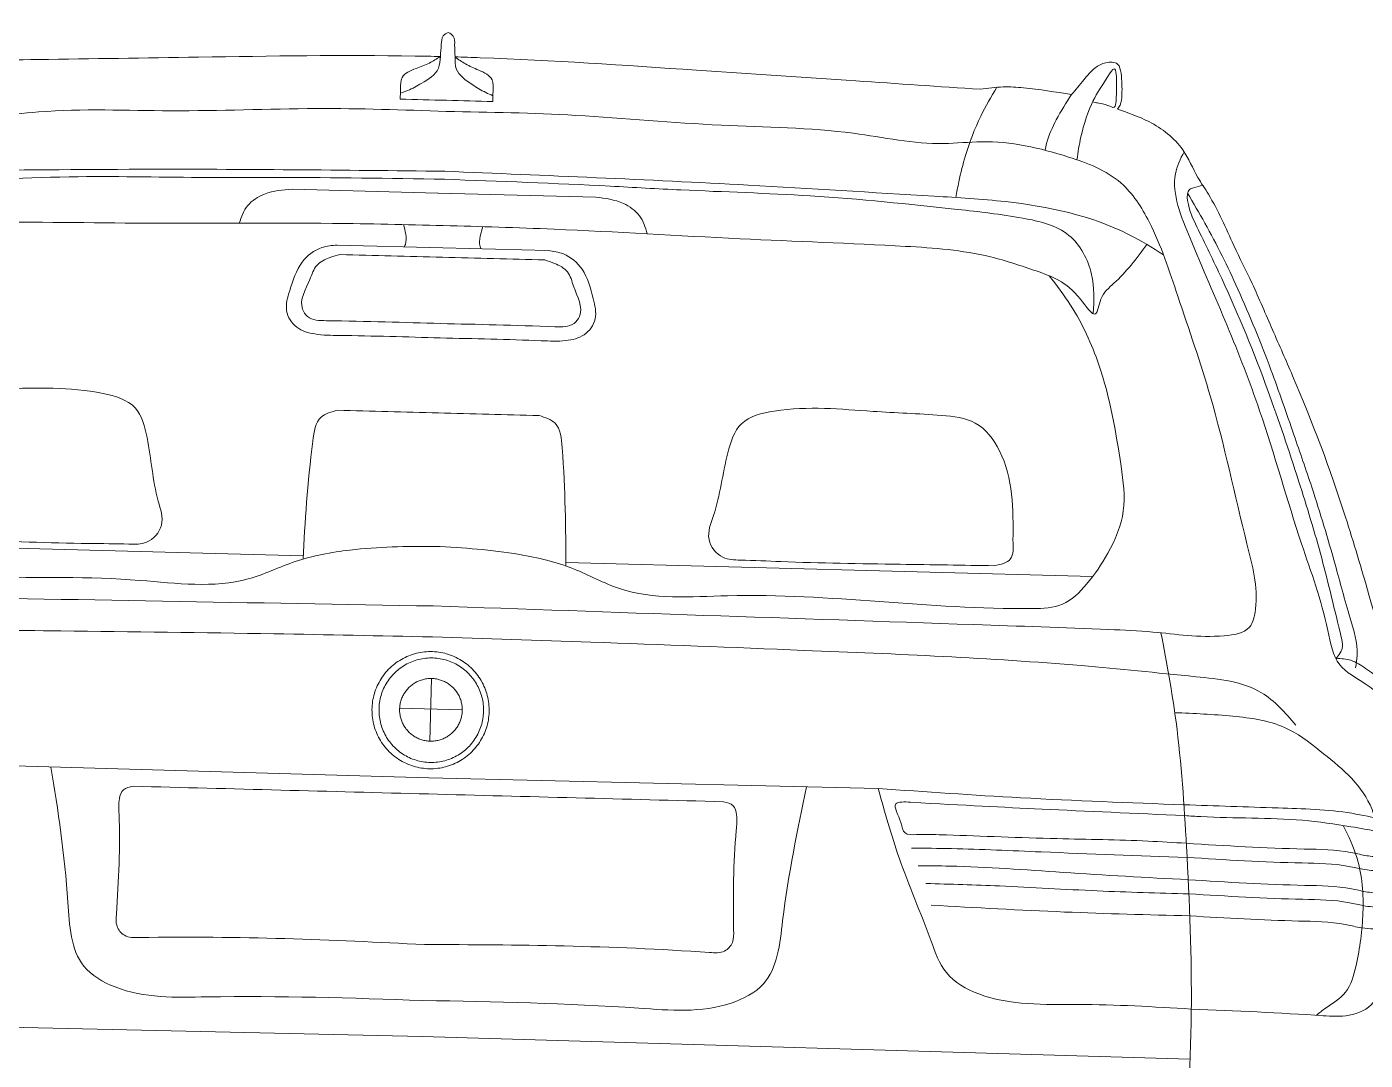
# Model space of a CAD drawing. Header units: millimetres. Extents: x 1205.7 to 1284.3, y 625.1 to 651.5.
# Drawn here: x 1260.537 to 1261.488, y 648.37 to 649.104 of the extents above; entities that cross this region are included whole.
import ezdxf

# ---------------------------------------------------------------- set-up
doc = ezdxf.new("R2010")
doc.units = ezdxf.units.MM

msp = doc.modelspace()

# ---------------------------------------------------------------- linework, layer by layer
at = {"lineweight": 5}
for points in [[(1260.83779, 648.98572), (1260.72603, 648.98865)], [(1260.82983, 648.98593), (1260.9416, 648.98301)], [(1260.8328, 648.94705), (1260.75792, 648.94901)], [(1260.8328, 648.94705), (1260.90767, 648.94509)], [(1260.73375, 648.72821), (1260.35934, 648.73801)], [(1260.92025, 648.72332), (1261.29466, 648.71352)], [(1260.82362, 648.59647), (1260.82478, 648.64099)], [(1260.80222, 648.61981), (1260.84672, 648.61864)], [(1260.50371, 648.57955), (1260.82293, 648.5703)], [(1261.1422, 648.56283), (1260.82293, 648.5703)], [(1260.27242, 648.39899), (1260.81812, 648.3867)], [(1261.36372, 648.37042), (1260.81812, 648.3867)]]:
    msp.add_lwpolyline(points, dxfattribs=at)
for points in [[(1260.86581, 648.61739), (1260.86582, 648.61883), (1260.86578, 648.62028), (1260.8657, 648.62172), (1260.86556, 648.62316), (1260.86537, 648.62459), (1260.86513, 648.62602), (1260.86485, 648.62743), (1260.86451, 648.62884), (1260.86413, 648.63023), (1260.8637, 648.63161), (1260.86322, 648.63297), (1260.86269, 648.63432), (1260.86212, 648.63564), (1260.8615, 648.63695), (1260.86084, 648.63823), (1260.86013, 648.63949), (1260.85938, 648.64073), (1260.85858, 648.64194), (1260.85775, 648.64311), (1260.85687, 648.64426), (1260.85596, 648.64538), (1260.85501, 648.64647), (1260.85402, 648.64752), (1260.85299, 648.64854), (1260.85193, 648.64952), (1260.85084, 648.65046), (1260.84971, 648.65137), (1260.84855, 648.65223), (1260.84737, 648.65306), (1260.84615, 648.65384), (1260.84491, 648.65458), (1260.84365, 648.65528), (1260.84236, 648.65593), (1260.84105, 648.65654), (1260.83972, 648.6571), (1260.83837, 648.65762), (1260.837, 648.65808), (1260.83562, 648.65851), (1260.83422, 648.65888), (1260.83281, 648.6592), (1260.83139, 648.65948), (1260.82997, 648.6597), (1260.82853, 648.65988), (1260.82709, 648.66), (1260.82565, 648.66008), (1260.82421, 648.6601), (1260.82276, 648.66008), (1260.82132, 648.66), (1260.81988, 648.65988), (1260.81845, 648.6597), (1260.81702, 648.65948), (1260.8156, 648.6592), (1260.81419, 648.65888), (1260.8128, 648.65851), (1260.81141, 648.65809), (1260.81005, 648.65762), (1260.8087, 648.65711), (1260.80736, 648.65654), (1260.80605, 648.65594), (1260.80476, 648.65528), (1260.8035, 648.65459), (1260.80226, 648.65385), (1260.80104, 648.65307), (1260.79986, 648.65224), (1260.7987, 648.65138), (1260.79757, 648.65047), (1260.79648, 648.64953), (1260.79542, 648.64855), (1260.79439, 648.64753), (1260.7934, 648.64648), (1260.79245, 648.64539), (1260.79153, 648.64427), (1260.79066, 648.64312), (1260.78982, 648.64194), (1260.78903, 648.64074), (1260.78828, 648.6395), (1260.78757, 648.63824), (1260.78691, 648.63696), (1260.78629, 648.63566), (1260.78571, 648.63433), (1260.78519, 648.63298), (1260.78471, 648.63162), (1260.78427, 648.63024), (1260.78389, 648.62885), (1260.78355, 648.62744), (1260.78327, 648.62603), (1260.78303, 648.6246), (1260.78284, 648.62317), (1260.78271, 648.62173), (1260.78262, 648.62029), (1260.78258, 648.61885), (1260.78259, 648.6174), (1260.78265, 648.61596), (1260.78277, 648.61452), (1260.78293, 648.61308), (1260.78314, 648.61165), (1260.7834, 648.61023), (1260.78371, 648.60882), (1260.78407, 648.60742), (1260.78448, 648.60604), (1260.78494, 648.60466), (1260.78544, 648.60331), (1260.78599, 648.60197), (1260.78659, 648.60066), (1260.78723, 648.59936), (1260.78791, 648.59809), (1260.78864, 648.59684), (1260.78941, 648.59562), (1260.79023, 648.59443), (1260.79108, 648.59327), (1260.79198, 648.59213), (1260.79291, 648.59103), (1260.79388, 648.58996), (1260.79489, 648.58892), (1260.79594, 648.58792), (1260.79701, 648.58696), (1260.79812, 648.58604), (1260.79927, 648.58515), (1260.80044, 648.58431), (1260.80164, 648.5835), (1260.80286, 648.58274), (1260.80412, 648.58202), (1260.8054, 648.58135), (1260.8067, 648.58072), (1260.80802, 648.58013), (1260.80936, 648.57959), (1260.81072, 648.5791), (1260.81209, 648.57866), (1260.81348, 648.57826), (1260.81488, 648.57791), (1260.8163, 648.57761), (1260.81772, 648.57736), (1260.81915, 648.57716), (1260.82059, 648.57701), (1260.82203, 648.57691), (1260.82347, 648.57686), (1260.82492, 648.57686), (1260.82636, 648.57691), (1260.8278, 648.57701), (1260.82924, 648.57716), (1260.83067, 648.57736), (1260.83209, 648.57761), (1260.83351, 648.57791), (1260.83491, 648.57826), (1260.8363, 648.57865), (1260.83767, 648.5791), (1260.83903, 648.57959), (1260.84037, 648.58013), (1260.84169, 648.58071), (1260.84299, 648.58134), (1260.84427, 648.58202), (1260.84553, 648.58273), (1260.84675, 648.5835), (1260.84795, 648.5843), (1260.84913, 648.58514), (1260.85027, 648.58603), (1260.85138, 648.58695), (1260.85246, 648.58792), (1260.8535, 648.58892), (1260.85451, 648.58995), (1260.85548, 648.59102), (1260.85641, 648.59212), (1260.85731, 648.59326), (1260.85817, 648.59442), (1260.85898, 648.59561), (1260.85975, 648.59683), (1260.86048, 648.59808), (1260.86117, 648.59935), (1260.86181, 648.60065), (1260.86241, 648.60196), (1260.86296, 648.6033), (1260.86346, 648.60465), (1260.86392, 648.60602), (1260.86432, 648.60741), (1260.86468, 648.60881), (1260.865, 648.61022), (1260.86526, 648.61164), (1260.86547, 648.61307), (1260.86563, 648.61451), (1260.86575, 648.61595)], [(1260.86184, 648.61749), (1260.86185, 648.61878), (1260.86181, 648.62007), (1260.86174, 648.62136), (1260.86161, 648.62264), (1260.86145, 648.62392), (1260.86124, 648.62519), (1260.86098, 648.62646), (1260.86068, 648.62771), (1260.86034, 648.62895), (1260.85995, 648.63019), (1260.85952, 648.6314), (1260.85905, 648.6326), (1260.85854, 648.63379), (1260.85799, 648.63495), (1260.8574, 648.6361), (1260.85677, 648.63722), (1260.8561, 648.63832), (1260.85539, 648.6394), (1260.85464, 648.64045), (1260.85386, 648.64148), (1260.85305, 648.64248), (1260.8522, 648.64345), (1260.85131, 648.64439), (1260.8504, 648.64529), (1260.84945, 648.64617), (1260.84847, 648.64701), (1260.84747, 648.64782), (1260.84644, 648.64859), (1260.84538, 648.64933), (1260.84429, 648.65003), (1260.84319, 648.65069), (1260.84206, 648.65131), (1260.84091, 648.65189), (1260.83974, 648.65243), (1260.83855, 648.65294), (1260.83734, 648.6534), (1260.83612, 648.65381), (1260.83489, 648.65419), (1260.83365, 648.65452), (1260.83239, 648.65481), (1260.83112, 648.65505), (1260.82985, 648.65526), (1260.82857, 648.65541), (1260.82728, 648.65552), (1260.826, 648.65559), (1260.82471, 648.65561), (1260.82342, 648.65559), (1260.82213, 648.65552), (1260.82085, 648.65541), (1260.81957, 648.65526), (1260.81829, 648.65506), (1260.81703, 648.65481), (1260.81577, 648.65452), (1260.81452, 648.65419), (1260.81329, 648.65382), (1260.81207, 648.6534), (1260.81086, 648.65294), (1260.80968, 648.65244), (1260.80851, 648.6519), (1260.80736, 648.65131), (1260.80623, 648.65069), (1260.80512, 648.65003), (1260.80403, 648.64933), (1260.80298, 648.6486), (1260.80194, 648.64783), (1260.80094, 648.64702), (1260.79996, 648.64618), (1260.79901, 648.6453), (1260.7981, 648.64439), (1260.79721, 648.64345), (1260.79636, 648.64248), (1260.79555, 648.64149), (1260.79477, 648.64046), (1260.79402, 648.63941), (1260.79331, 648.63833), (1260.79264, 648.63723), (1260.79201, 648.63611), (1260.79142, 648.63496), (1260.79086, 648.6338), (1260.79035, 648.63261), (1260.78988, 648.63141), (1260.78945, 648.6302), (1260.78907, 648.62896), (1260.78873, 648.62772), (1260.78843, 648.62647), (1260.78817, 648.6252), (1260.78796, 648.62393), (1260.78779, 648.62265), (1260.78767, 648.62137), (1260.78759, 648.62008), (1260.78756, 648.61879), (1260.78757, 648.6175), (1260.78762, 648.61622), (1260.78772, 648.61493), (1260.78787, 648.61365), (1260.78806, 648.61237), (1260.78829, 648.61111), (1260.78857, 648.60985), (1260.78889, 648.6086), (1260.78925, 648.60736), (1260.78966, 648.60614), (1260.79011, 648.60493), (1260.7906, 648.60374), (1260.79113, 648.60256), (1260.7917, 648.60141), (1260.79232, 648.60027), (1260.79297, 648.59916), (1260.79366, 648.59807), (1260.79438, 648.597), (1260.79515, 648.59596), (1260.79594, 648.59495), (1260.79678, 648.59397), (1260.79764, 648.59301), (1260.79854, 648.59209), (1260.79948, 648.5912), (1260.80044, 648.59034), (1260.80143, 648.58951), (1260.80245, 648.58872), (1260.80349, 648.58797), (1260.80456, 648.58725), (1260.80566, 648.58657), (1260.80678, 648.58593), (1260.80792, 648.58533), (1260.80908, 648.58476), (1260.81026, 648.58424), (1260.81145, 648.58376), (1260.81267, 648.58332), (1260.81389, 648.58293), (1260.81513, 648.58257), (1260.81639, 648.58226), (1260.81765, 648.58199), (1260.81892, 648.58177), (1260.82019, 648.58159), (1260.82148, 648.58146), (1260.82276, 648.58137), (1260.82405, 648.58132), (1260.82534, 648.58132), (1260.82663, 648.58137), (1260.82792, 648.58146), (1260.8292, 648.58159), (1260.83048, 648.58177), (1260.83175, 648.58199), (1260.83301, 648.58226), (1260.83426, 648.58257), (1260.8355, 648.58292), (1260.83673, 648.58332), (1260.83794, 648.58376), (1260.83914, 648.58424), (1260.84031, 648.58476), (1260.84148, 648.58532), (1260.84262, 648.58592), (1260.84373, 648.58656), (1260.84483, 648.58724), (1260.8459, 648.58796), (1260.84695, 648.58872), (1260.84797, 648.58951), (1260.84896, 648.59033), (1260.84992, 648.59119), (1260.85085, 648.59208), (1260.85175, 648.593), (1260.85262, 648.59396), (1260.85345, 648.59494), (1260.85425, 648.59595), (1260.85501, 648.59699), (1260.85574, 648.59806), (1260.85643, 648.59915), (1260.85708, 648.60026), (1260.8577, 648.6014), (1260.85827, 648.60255), (1260.8588, 648.60373), (1260.85929, 648.60492), (1260.85974, 648.60613), (1260.86015, 648.60735), (1260.86051, 648.60859), (1260.86083, 648.60984), (1260.86111, 648.61109), (1260.86134, 648.61236), (1260.86153, 648.61364), (1260.86168, 648.61492), (1260.86178, 648.61621)], [(1260.84672, 648.61814), (1260.84672, 648.61891), (1260.8467, 648.61969), (1260.84666, 648.62046), (1260.84658, 648.62123), (1260.84648, 648.62199), (1260.84636, 648.62276), (1260.8462, 648.62351), (1260.84602, 648.62426), (1260.84582, 648.62501), (1260.84559, 648.62575), (1260.84533, 648.62648), (1260.84505, 648.6272), (1260.84474, 648.62791), (1260.84441, 648.6286), (1260.84406, 648.62929), (1260.84368, 648.62997), (1260.84328, 648.63063), (1260.84285, 648.63127), (1260.84241, 648.6319), (1260.84194, 648.63252), (1260.84145, 648.63312), (1260.84094, 648.6337), (1260.84041, 648.63426), (1260.83986, 648.6348), (1260.83929, 648.63533), (1260.83871, 648.63583), (1260.8381, 648.63632), (1260.83749, 648.63678), (1260.83685, 648.63722), (1260.8362, 648.63764), (1260.83554, 648.63804), (1260.83486, 648.63841), (1260.83417, 648.63876), (1260.83347, 648.63908), (1260.83276, 648.63939), (1260.83204, 648.63966), (1260.8313, 648.63991), (1260.83057, 648.64014), (1260.82982, 648.64034), (1260.82906, 648.64051), (1260.82831, 648.64065), (1260.82754, 648.64078), (1260.82678, 648.64087), (1260.82601, 648.64094), (1260.82523, 648.64098), (1260.82446, 648.64099), (1260.82369, 648.64098), (1260.82292, 648.64094), (1260.82215, 648.64087), (1260.82138, 648.64078), (1260.82061, 648.64066), (1260.81986, 648.64051), (1260.8191, 648.64034), (1260.81836, 648.64014), (1260.81762, 648.63991), (1260.81688, 648.63966), (1260.81616, 648.63939), (1260.81545, 648.63909), (1260.81475, 648.63876), (1260.81406, 648.63841), (1260.81338, 648.63804), (1260.81272, 648.63764), (1260.81207, 648.63723), (1260.81143, 648.63678), (1260.81082, 648.63632), (1260.81021, 648.63584), (1260.80963, 648.63533), (1260.80906, 648.63481), (1260.80851, 648.63426), (1260.80798, 648.6337), (1260.80747, 648.63312), (1260.80698, 648.63252), (1260.80651, 648.63191), (1260.80607, 648.63128), (1260.80564, 648.63063), (1260.80524, 648.62997), (1260.80486, 648.6293), (1260.80451, 648.62861), (1260.80417, 648.62791), (1260.80387, 648.6272), (1260.80359, 648.62648), (1260.80333, 648.62575), (1260.8031, 648.62502), (1260.80289, 648.62427), (1260.80271, 648.62352), (1260.80256, 648.62276), (1260.80243, 648.622), (1260.80233, 648.62123), (1260.80226, 648.62046), (1260.80221, 648.61969), (1260.80219, 648.61892), (1260.8022, 648.61815), (1260.80223, 648.61737), (1260.80229, 648.6166), (1260.80238, 648.61584), (1260.80249, 648.61507), (1260.80263, 648.61431), (1260.8028, 648.61356), (1260.80299, 648.61281), (1260.80321, 648.61207), (1260.80345, 648.61133), (1260.80372, 648.61061), (1260.80402, 648.60989), (1260.80433, 648.60919), (1260.80468, 648.6085), (1260.80504, 648.60782), (1260.80543, 648.60715), (1260.80585, 648.6065), (1260.80628, 648.60586), (1260.80674, 648.60523), (1260.80722, 648.60463), (1260.80772, 648.60404), (1260.80824, 648.60347), (1260.80878, 648.60291), (1260.80934, 648.60238), (1260.80991, 648.60186), (1260.81051, 648.60137), (1260.81112, 648.60089), (1260.81174, 648.60044), (1260.81239, 648.60001), (1260.81304, 648.5996), (1260.81371, 648.59922), (1260.8144, 648.59886), (1260.81509, 648.59852), (1260.8158, 648.59821), (1260.81652, 648.59792), (1260.81724, 648.59766), (1260.81798, 648.59742), (1260.81872, 648.59721), (1260.81947, 648.59702), (1260.82023, 648.59686), (1260.82099, 648.59673), (1260.82176, 648.59662), (1260.82252, 648.59654), (1260.8233, 648.59649), (1260.82407, 648.59646), (1260.82484, 648.59646), (1260.82561, 648.59649), (1260.82638, 648.59654), (1260.82715, 648.59662), (1260.82792, 648.59673), (1260.82868, 648.59686), (1260.82944, 648.59702), (1260.83019, 648.59721), (1260.83093, 648.59742), (1260.83167, 648.59765), (1260.83239, 648.59792), (1260.83311, 648.59821), (1260.83382, 648.59852), (1260.83451, 648.59885), (1260.8352, 648.59922), (1260.83587, 648.5996), (1260.83652, 648.60001), (1260.83717, 648.60044), (1260.83779, 648.60089), (1260.8384, 648.60136), (1260.839, 648.60186), (1260.83957, 648.60237), (1260.84013, 648.60291), (1260.84067, 648.60346), (1260.84119, 648.60403), (1260.84169, 648.60462), (1260.84217, 648.60523), (1260.84263, 648.60585), (1260.84306, 648.60649), (1260.84348, 648.60714), (1260.84387, 648.60781), (1260.84423, 648.60849), (1260.84458, 648.60918), (1260.8449, 648.60989), (1260.84519, 648.6106), (1260.84546, 648.61133), (1260.8457, 648.61206), (1260.84592, 648.6128), (1260.84612, 648.61355), (1260.84628, 648.6143), (1260.84642, 648.61506), (1260.84654, 648.61583), (1260.84662, 648.6166), (1260.84668, 648.61737)]]:
    msp.add_lwpolyline(points, close=True, dxfattribs=at)
for points, knots in [([(1260.8368, 649.10003), (1260.83538, 649.09936), (1260.83197, 649.09773), (1260.83191, 649.09047), (1260.83143, 649.08572), (1260.83115, 649.08297), (1260.82516, 649.08309), (1260.76789, 649.08425), (1260.67275, 649.08263), (1260.5541, 649.08098), (1260.48673, 649.07995), (1260.45721, 649.07949), (1260.45185, 649.08052), (1260.44176, 649.08247), (1260.41992, 649.08218), (1260.4037, 649.08042), (1260.39226, 649.07917), (1260.38955, 649.08279), (1260.38454, 649.08945), (1260.3778, 649.09879), (1260.36977, 649.10353), (1260.35988, 649.10432), (1260.35714, 649.09286), (1260.35657, 649.08376), (1260.35656, 649.07454), (1260.35859, 649.07143), (1260.35921, 649.07049), (1260.35156, 649.06831), (1260.33383, 649.06325), (1260.31122, 649.04791), (1260.30169, 649.02699), (1260.2859, 649.00665), (1260.27365, 648.98101), (1260.25595, 648.9502), (1260.24113, 648.91974), (1260.21407, 648.86664), (1260.18718, 648.80527), (1260.16306, 648.73627), (1260.14951, 648.69718), (1260.14597, 648.67554), (1260.14538, 648.67193), (1260.13628, 648.67229), (1260.12416, 648.67276), (1260.11205, 648.67307), (1260.10904, 648.67314), (1260.11196, 648.6834), (1260.11767, 648.70343), (1260.12248, 648.72965), (1260.12484, 648.74947), (1260.11876, 648.76174), (1260.10677, 648.76898), (1260.07898, 648.76895), (1260.0428, 648.76972), (1260.00041, 648.76234), (1259.96644, 648.75941), (1259.94313, 648.74371), (1259.93473, 648.72487), (1259.93231, 648.70275), (1259.93366, 648.6806), (1259.93168, 648.65771), (1259.94319, 648.64393), (1259.95435, 648.63189), (1259.9818, 648.62365), (1260.01733, 648.61494), (1260.05286, 648.61056), (1260.07691, 648.60569), (1260.08391, 648.61107), (1260.08569, 648.61243), (1260.09435, 648.61157), (1260.10302, 648.61072), (1260.11168, 648.60987), (1260.10844, 648.60603), (1260.09983, 648.59587), (1260.09515, 648.58332), (1260.09224, 648.57549), (1260.09059, 648.57648), (1260.08693, 648.57864), (1260.08063, 648.57991), (1260.0777, 648.57744), (1260.07662, 648.57655), (1260.07438, 648.57346), (1260.06831, 648.56514), (1260.06484, 648.55084), (1260.07003, 648.54571), (1260.07041, 648.54533), (1260.06988, 648.54231), (1260.06934, 648.5393), (1260.06881, 648.53628), (1260.06514, 648.5369), (1260.05747, 648.5382), (1260.04693, 648.52863), (1260.0444, 648.51697), (1260.04444, 648.50503), (1260.05491, 648.49869), (1260.06279, 648.49678), (1260.06796, 648.49553), (1260.06738, 648.48427), (1260.0668, 648.47301), (1260.06622, 648.46175), (1260.06227, 648.44922), (1260.05643, 648.43071), (1260.0445, 648.40279), (1260.04628, 648.36902), (1260.04324, 648.30582), (1260.04344, 648.22226), (1260.03951, 648.14928), (1260.05108, 648.11713), (1260.05208, 648.11435), (1260.04889, 647.99226), (1260.04569, 647.87017), (1260.04249, 647.74808), (1260.04592, 647.73691), (1260.0537, 647.71156), (1260.07895, 647.70223), (1260.09308, 647.69701), (1260.13593, 647.69549), (1260.17878, 647.69398), (1260.22163, 647.69246), (1260.23115, 647.69677), (1260.24977, 647.70519), (1260.25466, 647.72498), (1260.25705, 647.73466), (1260.25915, 647.81517), (1260.26126, 647.89569), (1260.26337, 647.9762), (1260.28359, 647.97539), (1260.31591, 647.97408), (1260.35696, 647.97673), (1260.37624, 647.97017), (1260.38393, 647.96755), (1260.45974, 647.96557), (1260.53556, 647.96358), (1260.61137, 647.9616), (1260.62076, 647.96484), (1260.64363, 647.97275), (1260.66792, 647.97216), (1260.68224, 647.97182), (1260.68229, 647.9699), (1260.68234, 647.96798), (1260.68239, 647.96607), (1260.72393, 647.96498), (1260.76548, 647.96389), (1260.80702, 647.9628), (1260.84857, 647.96171), (1260.89011, 647.96063), (1260.93166, 647.95954), (1260.93181, 647.96145), (1260.93196, 647.96336), (1260.93211, 647.96527), (1260.94643, 647.96487), (1260.97071, 647.96419), (1260.99314, 647.95509), (1261.00234, 647.95136), (1261.07816, 647.94937), (1261.15397, 647.94739), (1261.22979, 647.9454), (1261.2376, 647.94761), (1261.25719, 647.95316), (1261.29806, 647.94836), (1261.3304, 647.94797), (1261.35063, 647.94773), (1261.34852, 647.86722), (1261.34642, 647.7867), (1261.34431, 647.70619), (1261.34619, 647.6964), (1261.35003, 647.67638), (1261.36819, 647.66699), (1261.37747, 647.6622), (1261.42034, 647.66147), (1261.46321, 647.66074), (1261.50608, 647.66001), (1261.52046, 647.66448), (1261.54617, 647.67248), (1261.55526, 647.69738), (1261.55927, 647.70836), (1261.56246, 647.83045), (1261.56566, 647.95254), (1261.56886, 648.07463), (1261.57, 648.07735), (1261.58325, 648.10886), (1261.58314, 648.18194), (1261.58771, 648.26537), (1261.58799, 648.32864), (1261.59153, 648.36228), (1261.58108, 648.39078), (1261.57622, 648.40958), (1261.57293, 648.42229), (1261.57293, 648.43357), (1261.57294, 648.44485), (1261.57295, 648.45612), (1261.57818, 648.4571), (1261.58615, 648.45859), (1261.59694, 648.46438), (1261.5976, 648.47629), (1261.59569, 648.48808), (1261.58567, 648.49818), (1261.57794, 648.49729), (1261.57424, 648.49686), (1261.57387, 648.4999), (1261.57349, 648.50294), (1261.57311, 648.50598), (1261.57352, 648.50634), (1261.57896, 648.51119), (1261.57625, 648.52566), (1261.57062, 648.53428), (1261.56854, 648.53748), (1261.56752, 648.53843), (1261.56472, 648.54105), (1261.55836, 648.54011), (1261.5546, 648.53814), (1261.55289, 648.53725), (1261.55039, 648.54521), (1261.54638, 648.55799), (1261.53831, 648.56859), (1261.53527, 648.57259), (1261.54397, 648.57299), (1261.55267, 648.57338), (1261.56137, 648.57378), (1261.56307, 648.57233), (1261.56979, 648.5666), (1261.59405, 648.5702), (1261.62976, 648.57271), (1261.6657, 648.57955), (1261.69355, 648.58635), (1261.70532, 648.59779), (1261.71753, 648.61095), (1261.71676, 648.6339), (1261.71926, 648.65595), (1261.718, 648.67817), (1261.7106, 648.69743), (1261.68815, 648.71432), (1261.65438, 648.71903), (1261.61243, 648.72862), (1261.57626, 648.72974), (1261.54851, 648.73123), (1261.53615, 648.72462), (1261.52944, 648.71269), (1261.53076, 648.69277), (1261.53419, 648.66634), (1261.53885, 648.64603), (1261.54123, 648.63564), (1261.53822, 648.63572), (1261.5261, 648.63605), (1261.51398, 648.63621), (1261.50487, 648.63633), (1261.50447, 648.63997), (1261.50207, 648.66176), (1261.49059, 648.7015), (1261.4701, 648.77167), (1261.44647, 648.83436), (1261.42222, 648.88881), (1261.40902, 648.92001), (1261.39296, 648.9517), (1261.38207, 648.97794), (1261.36736, 648.99908), (1261.35893, 649.02047), (1261.33716, 649.03698), (1261.31972, 649.04295), (1261.3122, 649.04553), (1261.31286, 649.04644), (1261.31505, 649.04944), (1261.31553, 649.05865), (1261.31543, 649.06777), (1261.31329, 649.07935), (1261.30338, 649.07909), (1261.29511, 649.07477), (1261.28789, 649.0658), (1261.28254, 649.0594), (1261.27964, 649.05594), (1261.26828, 649.05778), (1261.25218, 649.06039), (1261.23039, 649.06182), (1261.22021, 649.0604), (1261.2148, 649.05965), (1261.18535, 649.06165), (1261.11812, 649.06621), (1260.99972, 649.07407), (1260.90479, 649.08066), (1260.84754, 649.0825), (1260.84156, 649.08269), (1260.84142, 649.08546), (1260.84118, 649.09023), (1260.84151, 649.09748), (1260.83818, 649.09928), (1260.8368, 649.10003)], [8267.089646, 8267.089646, 8267.089646, 8267.089646, 8272.498638, 8280.131877, 8290.655894, 8290.655894, 8290.655894, 8312.712506, 8501.600542, 8641.013517, 8749.741265, 8749.741265, 8749.741265, 8769.782251, 8787.487139, 8829.864679, 8829.864679, 8829.864679, 8846.594962, 8860.747379, 8871.206783, 8881.558129, 8890.072737, 8908.703192, 8918.099418, 8922.215365, 8922.215365, 8922.215365, 8951.545844, 8990.238308, 9017.489969, 9034.813217, 9084.886739, 9121.459515, 9165.758524, 9209.530681, 9341.038544, 9411.855614, 9479.084904, 9492.566445, 9492.566445, 9492.566445, 9526.127267, 9537.204835, 9537.204835, 9537.204835, 9576.34833, 9613.686878, 9636.470458, 9647.250077, 9662.257915, 9685.148247, 9747.773838, 9795.927486, 9843.621494, 9871.301661, 9894.390819, 9917.178928, 9952.52829, 9977.548188, 9997.014063, 10015.948071, 10037.221025, 10100.006711, 10150.209742, 10173.960331, 10182.006767, 10182.006767, 10182.006767, 10214.075975, 10214.075975, 10214.075975, 10232.460021, 10262.861704, 10262.861704, 10262.861704, 10270.06248, 10278.73607, 10283.720138, 10283.720138, 10283.720138, 10298.244689, 10322.923012, 10324.898136, 10324.898136, 10324.898136, 10336.17764, 10336.17764, 10336.17764, 10349.279246, 10363.581703, 10382.692396, 10393.349838, 10403.792073, 10423.720613, 10423.720613, 10423.720613, 10465.254414, 10465.254414, 10465.254414, 10513.717913, 10536.915732, 10575.782219, 10635.561825, 10770.924356, 10885.760617, 10896.617196, 10896.617196, 10896.617196, 11346.411025, 11346.411025, 11346.411025, 11387.332107, 11439.261142, 11439.261142, 11439.261142, 11597.170005, 11597.170005, 11597.170005, 11633.498407, 11668.250238, 11668.250238, 11668.250238, 11964.873457, 11964.873457, 11964.873457, 12039.625456, 12084.346767, 12114.024556, 12114.024556, 12114.024556, 12393.336585, 12393.336585, 12393.336585, 12429.654588, 12481.841297, 12481.841297, 12481.841297, 12488.905385, 12488.905385, 12488.905385, 12641.960278, 12641.960278, 12641.960278, 12795.015172, 12795.015172, 12795.015172, 12802.079259, 12802.079259, 12802.079259, 12854.265969, 12890.583972, 12890.583972, 12890.583972, 13169.896001, 13169.896001, 13169.896001, 13199.57379, 13244.295101, 13319.0471, 13319.0471, 13319.0471, 13615.670319, 13615.670319, 13615.670319, 13650.42215, 13686.750552, 13686.750552, 13686.750552, 13844.659415, 13844.659415, 13844.659415, 13896.58845, 13937.509531, 13937.509531, 13937.509531, 14387.30336, 14387.30336, 14387.30336, 14398.15994, 14512.996201, 14648.358732, 14708.138338, 14747.004824, 14770.202643, 14818.666143, 14818.666143, 14818.666143, 14860.199944, 14860.199944, 14860.199944, 14880.128484, 14890.570718, 14901.228161, 14920.338854, 14934.641311, 14947.742917, 14947.742917, 14947.742917, 14959.022421, 14959.022421, 14959.022421, 14960.997545, 14985.675868, 15000.200419, 15000.200419, 15000.200419, 15005.184487, 15013.858077, 15021.058853, 15021.058853, 15021.058853, 15051.460535, 15069.844582, 15069.844582, 15069.844582, 15101.913789, 15101.913789, 15101.913789, 15109.960226, 15133.710814, 15183.913846, 15246.699531, 15267.972486, 15286.906494, 15306.372369, 15331.392267, 15366.741629, 15389.529738, 15412.618896, 15440.299063, 15487.993071, 15536.146718, 15598.77231, 15621.662642, 15636.67048, 15647.450098, 15670.233679, 15707.572226, 15746.715721, 15746.715721, 15746.715721, 15757.79329, 15791.354112, 15791.354112, 15791.354112, 15804.835653, 15872.064943, 15942.882013, 16074.389876, 16118.162033, 16162.461042, 16199.033818, 16249.10734, 16266.430587, 16293.682249, 16332.374713, 16361.705192, 16361.705192, 16361.705192, 16365.821138, 16375.217365, 16393.84782, 16402.362428, 16412.713774, 16423.173178, 16437.325595, 16454.055878, 16454.055878, 16454.055878, 16496.433418, 16514.138306, 16534.179291, 16534.179291, 16534.179291, 16642.90704, 16782.320015, 16971.208051, 16993.264663, 16993.264663, 16993.264663, 17003.78868, 17011.421919, 17016.830911, 17016.830911, 17016.830911, 17016.830911]), ([(1260.83115, 649.08297), (1260.82857, 649.08132), (1260.82309, 649.07781), (1260.81369, 649.07446), (1260.80257, 649.07009), (1260.80307, 649.06005), (1260.80272, 649.05504), (1260.80256, 649.05268)], [0, 0, 0, 0, 11.132039, 23.712197, 38.295736, 48.282588, 57.151929, 57.151929, 57.151929, 57.151929]), ([(1260.83115, 649.08297), (1260.83099, 649.08003), (1260.83054, 649.07157), (1260.8191, 649.06451), (1260.80979, 649.0594), (1260.80457, 649.05745), (1260.80282, 649.05684)], [0, 0, 0, 0, 10.432022, 29.978501, 43.693808, 50.529814, 50.529814, 50.529814, 50.529814]), ([(1260.84156, 649.08269), (1260.84156, 649.07975), (1260.84157, 649.07128), (1260.85262, 649.06364), (1260.86165, 649.05804), (1260.86676, 649.05582), (1260.86848, 649.05512)], [0, 0, 0, 0, 10.432022, 29.978501, 43.693808, 50.529814, 50.529814, 50.529814, 50.529814]), ([(1260.84156, 649.08269), (1260.84404, 649.08091), (1260.84933, 649.07712), (1260.85855, 649.07328), (1260.86942, 649.06834), (1260.8684, 649.05834), (1260.86848, 649.05331), (1260.86852, 649.05095)], [0, 0, 0, 0, 11.132039, 23.712197, 38.295736, 48.282588, 57.151929, 57.151929, 57.151929, 57.151929]), ([(1261.28344, 649.00957), (1261.28415, 649.01494), (1261.28636, 649.02934), (1261.29356, 649.05092), (1261.30183, 649.06325), (1261.31165, 649.07854), (1261.31139, 649.06063), (1261.31152, 649.05495), (1261.31064, 649.04539), (1261.3041, 649.04916), (1261.29942, 649.04951), (1261.29578, 649.0505), (1261.2946, 649.05081)], [9.259307, 9.259307, 9.259307, 9.259307, 29.369619, 62.936418, 87.358978, 96.101467, 109.790033, 124.270012, 129.898918, 135.494099, 144.769765, 149.192163, 149.192163, 149.192163, 149.192163]), ([(1261.22652, 649.06106), (1261.22244, 649.05435), (1261.21351, 649.03893), (1261.20482, 649.0161), (1261.19992, 648.9965), (1261.19802, 648.98646), (1261.19735, 648.98278)], [11.670506, 11.670506, 11.670506, 11.670506, 40.549802, 77.289052, 101.09861, 114.896452, 114.896452, 114.896452, 114.896452]), ([(1261.27964, 649.05594), (1261.27582, 649.05008), (1261.26869, 649.03917), (1261.26282, 649.02553), (1261.26106, 649.01803), (1261.26072, 649.0164)], [0, 0, 0, 0, 25.741096, 47.98605, 54.121761, 54.121761, 54.121761, 54.121761]), ([(1260.83533, 649.04393), (1260.80461, 649.04503), (1260.73939, 649.04724), (1260.64285, 649.04282), (1260.55539, 649.04712), (1260.49368, 649.03671), (1260.44251, 649.04517), (1260.39913, 649.0379), (1260.35355, 649.023), (1260.32694, 648.98575), (1260.30754, 648.93421), (1260.27703, 648.8603), (1260.25783, 648.78576), (1260.24029, 648.73307), (1260.24485, 648.70421), (1260.27628, 648.69771), (1260.30783, 648.70128), (1260.36777, 648.70078), (1260.53763, 648.69763), (1260.69782, 648.69479), (1260.82613, 648.69252)], [6.525549, 6.525549, 6.525549, 6.525549, 119.706018, 246.799624, 362.127378, 441.688724, 474.310491, 551.57547, 602.404345, 644.427466, 713.962724, 806.065213, 938.394685, 995.875105, 1012.355175, 1035.63951, 1097.939296, 1136.37762, 1254.06706, 1726.095792, 1726.095792, 1726.095792, 1726.095792]), ([(1260.83533, 649.04393), (1260.86607, 649.04342), (1260.93132, 649.04222), (1261.0275, 649.03275), (1261.11506, 649.03246), (1261.17614, 649.01884), (1261.22768, 649.02461), (1261.27062, 649.01508), (1261.31536, 648.99781), (1261.33998, 648.95923), (1261.35667, 648.90674), (1261.38326, 648.83134), (1261.39854, 648.75589), (1261.41329, 648.70235), (1261.40723, 648.67377), (1261.3755, 648.66892), (1261.34418, 648.67414), (1261.2843, 648.67678), (1261.1145, 648.68252), (1260.95439, 648.68807), (1260.82613, 648.69252)], [6.525549, 6.525549, 6.525549, 6.525549, 119.706018, 246.799624, 362.127378, 441.688724, 474.310491, 551.57547, 602.404345, 644.427466, 713.962724, 806.065213, 938.394685, 995.875105, 1012.355175, 1035.63951, 1097.939296, 1136.37762, 1254.06706, 1726.095792, 1726.095792, 1726.095792, 1726.095792]), ([(1261.3596, 649.01517), (1261.35671, 649.01011), (1261.34826, 648.99095), (1261.37592, 648.92429), (1261.41195, 648.84376), (1261.43845, 648.74659), (1261.45994, 648.68917), (1261.46629, 648.64915), (1261.50749, 648.62897), (1261.52311, 648.59728), (1261.53527, 648.57259)], [20.582205, 20.582205, 20.582205, 20.582205, 41.745254, 99.36108, 261.613759, 383.475389, 462.268413, 494.014791, 521.792676, 619.895447, 619.895447, 619.895447, 619.895447]), ([(1260.83422, 649.00141), (1260.76227, 649.00223), (1260.64624, 649.00349), (1260.51307, 649.00207), (1260.42217, 649.00155), (1260.36436, 648.99268), (1260.32943, 648.97354), (1260.32107, 648.96874)], [10.510334, 10.510334, 10.510334, 10.510334, 275.599234, 437.9547, 500.313443, 611.513053, 646.888802, 646.888802, 646.888802, 646.888802]), ([(1260.36879, 648.92443), (1260.36861, 648.93382), (1260.36923, 648.95384), (1260.387, 648.984), (1260.4268, 648.99099), (1260.48792, 648.99458), (1260.56971, 648.99873), (1260.65198, 648.9967), (1260.73873, 648.99721), (1260.79479, 648.9964), (1260.83407, 648.9957)], [8.837164, 8.837164, 8.837164, 8.837164, 43.24128, 82.471747, 125.460932, 183.038664, 311.841707, 424.764794, 486.555105, 631.238062, 631.238062, 631.238062, 631.238062]), ([(1261.29498, 648.90017), (1261.29565, 648.90955), (1261.29608, 648.92957), (1261.27991, 648.96061), (1261.24054, 648.96968), (1261.17969, 648.97646), (1261.09822, 648.98489), (1261.01596, 648.98716), (1260.92935, 648.99222), (1260.87333, 648.99434), (1260.83407, 648.9957)], [8.837164, 8.837164, 8.837164, 8.837164, 43.24128, 82.471747, 125.460932, 183.038664, 311.841707, 424.764794, 486.555105, 631.238062, 631.238062, 631.238062, 631.238062]), ([(1260.83422, 649.00141), (1260.90612, 648.99847), (1261.02205, 648.99365), (1261.15496, 648.98526), (1261.24571, 648.97998), (1261.30298, 648.9681), (1261.33686, 648.94716), (1261.34496, 648.94193)], [10.510334, 10.510334, 10.510334, 10.510334, 275.599234, 437.9547, 500.313443, 611.513053, 646.888802, 646.888802, 646.888802, 646.888802]), ([(1260.72603, 648.98865), (1260.71931, 648.98815), (1260.70772, 648.98729), (1260.69316, 648.97802), (1260.6897, 648.9691), (1260.68828, 648.96456)], [0, 0, 0, 0, 24.619404, 42.441284, 59.519421, 59.519421, 59.519421, 59.519421]), ([(1261.3728, 648.99132), (1261.37064, 648.99088), (1261.3674, 648.99011), (1261.3614, 648.98826), (1261.36204, 648.97534), (1261.37141, 648.95626), (1261.39339, 648.91125), (1261.41775, 648.85168), (1261.44005, 648.78484), (1261.45807, 648.7261), (1261.46692, 648.68766), (1261.47315, 648.66243), (1261.46968, 648.65776), (1261.46741, 648.655)], [31.857736, 31.857736, 31.857736, 31.857736, 39.771345, 43.653017, 53.495495, 77.841466, 127.753708, 233.513858, 316.823344, 387.160237, 458.10012, 466.331686, 478.531993, 478.531993, 478.531993, 478.531993]), ([(1261.4813, 648.64859), (1261.4818, 648.65154), (1261.48381, 648.66341), (1261.4759, 648.68814), (1261.46552, 648.72765), (1261.45247, 648.77132), (1261.43645, 648.81714), (1261.42025, 648.86459), (1261.39956, 648.91504), (1261.37922, 648.95674), (1261.36614, 648.9788), (1261.36194, 648.98581)], [0, 0, 0, 0, 10.939935, 44.054332, 92.518777, 162.984154, 211.198586, 271.430124, 347.559522, 411.905259, 442.007155, 442.007155, 442.007155, 442.007155]), ([(1260.33336, 648.97555), (1260.34011, 648.96522), (1260.34981, 648.95102), (1260.3648, 648.93805), (1260.36602, 648.9182), (1260.38543, 648.94546), (1260.4088, 648.95203), (1260.45281, 648.96464), (1260.52332, 648.96582), (1260.62705, 648.96389), (1260.73658, 648.96513), (1260.80696, 648.96352), (1260.83321, 648.96283)], [6.15508, 6.15508, 6.15508, 6.15508, 50.67134, 68.614436, 82.190137, 100.6037, 146.323779, 188.038046, 262.745916, 406.983949, 569.559563, 666.246592, 666.246592, 666.246592, 666.246592]), ([(1260.9416, 648.98301), (1260.94828, 648.98216), (1260.95981, 648.98069), (1260.97386, 648.97067), (1260.97685, 648.96159), (1260.97803, 648.95697)], [0, 0, 0, 0, 24.619404, 42.441284, 59.519421, 59.519421, 59.519421, 59.519421]), ([(1260.80502, 648.96353), (1260.80562, 648.96132), (1260.80671, 648.9567), (1260.80715, 648.95097), (1260.80585, 648.9483), (1260.80552, 648.94776)], [6.172949, 6.172949, 6.172949, 6.172949, 14.642107, 23.581991, 25.955654, 25.955654, 25.955654, 25.955654]), ([(1261.33304, 648.94938), (1261.32576, 648.93941), (1261.31533, 648.92574), (1261.29968, 648.91357), (1261.29742, 648.89381), (1261.27947, 648.92205), (1261.25647, 648.92983), (1261.21319, 648.94473), (1261.14284, 648.9496), (1261.03914, 648.9531), (1260.92983, 648.96007), (1260.85946, 648.96214), (1260.83321, 648.96283)], [6.15508, 6.15508, 6.15508, 6.15508, 50.67134, 68.614436, 82.190137, 100.6037, 146.323779, 188.038046, 262.745916, 406.983949, 569.559563, 666.246592, 666.246592, 666.246592, 666.246592]), ([(1260.8614, 648.96205), (1260.86068, 648.95988), (1260.85935, 648.95533), (1260.85861, 648.94962), (1260.85978, 648.94689), (1260.86007, 648.94633)], [6.172949, 6.172949, 6.172949, 6.172949, 14.642107, 23.581991, 25.955654, 25.955654, 25.955654, 25.955654]), ([(1260.40151, 648.94978), (1260.39575, 648.94328), (1260.38015, 648.92469), (1260.35711, 648.88081), (1260.34604, 648.83138), (1260.33717, 648.78546), (1260.34803, 648.75602), (1260.36171, 648.73329), (1260.37838, 648.71465), (1260.46852, 648.70756), (1260.56896, 648.71915), (1260.68253, 648.70327), (1260.72885, 648.72621), (1260.77367, 648.73431), (1260.80706, 648.73502), (1260.82724, 648.73484)], [16.703883, 16.703883, 16.703883, 16.703883, 48.667635, 106.055231, 196.595267, 235.770254, 274.852069, 307.740533, 335.146187, 361.476267, 627.707977, 722.187491, 765.754004, 814.554693, 888.751543, 888.751543, 888.751543, 888.751543]), ([(1260.75792, 648.94901), (1260.75415, 648.94867), (1260.74464, 648.94781), (1260.73021, 648.93653), (1260.72496, 648.91923), (1260.71973, 648.90238), (1260.72828, 648.88909), (1260.74322, 648.88488), (1260.77743, 648.8846), (1260.80718, 648.88375), (1260.83112, 648.88297)], [0, 0, 0, 0, 13.799612, 34.838482, 62.14051, 79.962703, 96.728189, 113.528204, 134.940031, 223.070635, 223.070635, 223.070635, 223.070635]), ([(1260.90767, 648.94509), (1260.91142, 648.94455), (1260.92087, 648.9432), (1260.93469, 648.93118), (1260.93903, 648.91362), (1260.94337, 648.89653), (1260.93413, 648.8837), (1260.919, 648.88028), (1260.88481, 648.88179), (1260.85507, 648.88249), (1260.83112, 648.88297)], [0, 0, 0, 0, 13.799612, 34.838482, 62.14051, 79.962703, 96.728189, 113.528204, 134.940031, 223.070635, 223.070635, 223.070635, 223.070635]), ([(1260.75993, 648.94222), (1260.75757, 648.9416), (1260.7517, 648.94005), (1260.74209, 648.93543), (1260.73785, 648.92111), (1260.72947, 648.90807), (1260.73801, 648.89542), (1260.77449, 648.89487), (1260.80544, 648.894), (1260.83139, 648.89321)], [0, 0, 0, 0, 9.087628, 22.595724, 36.166305, 63.003012, 70.633305, 87.497127, 186.304902, 186.304902, 186.304902, 186.304902]), ([(1260.90531, 648.93841), (1260.90763, 648.93767), (1260.91341, 648.93581), (1260.92277, 648.9307), (1260.92626, 648.91618), (1260.93394, 648.90272), (1260.92475, 648.89053), (1260.88829, 648.89189), (1260.85734, 648.89264), (1260.83139, 648.89321)], [0, 0, 0, 0, 9.087628, 22.595724, 36.166305, 63.003012, 70.633305, 87.497127, 186.304902, 186.304902, 186.304902, 186.304902]), ([(1261.26363, 648.92721), (1261.26905, 648.92041), (1261.28365, 648.90104), (1261.30437, 648.85601), (1261.31284, 648.80606), (1261.31928, 648.75974), (1261.3069, 648.73091), (1261.29205, 648.70893), (1261.27443, 648.69119), (1261.18404, 648.68882), (1261.08434, 648.70566), (1260.9701, 648.69574), (1260.92505, 648.72108), (1260.88071, 648.73151), (1260.8474, 648.73396), (1260.82724, 648.73484)], [16.703883, 16.703883, 16.703883, 16.703883, 48.667635, 106.055231, 196.595267, 235.770254, 274.852069, 307.740533, 335.146187, 361.476267, 627.707977, 722.187491, 765.754004, 814.554693, 888.751543, 888.751543, 888.751543, 888.751543]), ([(1260.41731, 648.76086), (1260.41831, 648.78275), (1260.41973, 648.81357), (1260.44644, 648.84553), (1260.48123, 648.84724), (1260.52849, 648.84632), (1260.57543, 648.84902), (1260.61686, 648.83677), (1260.62554, 648.80376), (1260.62685, 648.77682), (1260.63628, 648.75002), (1260.62407, 648.73601), (1260.60436, 648.73678), (1260.56283, 648.73688), (1260.50233, 648.73933), (1260.45178, 648.74112), (1260.42947, 648.74191)], [0, 0, 0, 0, 78.707188, 110.79752, 140.974383, 200.849305, 287.018555, 317.66695, 345.610312, 401.891404, 423.160284, 442.761713, 458.237101, 493.388905, 597.596502, 679.891155, 679.891155, 679.891155, 679.891155]), ([(1260.75818, 648.83155), (1260.75377, 648.83044), (1260.74303, 648.82773), (1260.73711, 648.78522), (1260.73494, 648.75219), (1260.73363, 648.72583)], [0, 0, 0, 0, 15.523727, 37.807693, 139.425736, 139.425736, 139.425736, 139.425736]), ([(1261.23797, 648.73937), (1261.23811, 648.76128), (1261.23831, 648.79214), (1261.21331, 648.82545), (1261.17866, 648.82898), (1261.13142, 648.83053), (1261.08468, 648.83568), (1261.04266, 648.82562), (1261.03227, 648.79311), (1261.02955, 648.76628), (1261.01873, 648.74), (1261.03019, 648.72538), (1261.04992, 648.72511), (1261.0914, 648.72304), (1261.15194, 648.72231), (1261.20252, 648.72146), (1261.22484, 648.72109)], [0, 0, 0, 0, 78.707188, 110.79752, 140.974383, 200.849305, 287.018555, 317.66695, 345.610312, 401.891404, 423.160284, 442.761713, 458.237101, 493.388905, 597.596502, 679.891155, 679.891155, 679.891155, 679.891155]), ([(1260.90127, 648.8278), (1260.90562, 648.82646), (1260.9162, 648.82319), (1260.91988, 648.78044), (1260.92032, 648.74734), (1260.92025, 648.72095)], [0, 0, 0, 0, 15.523727, 37.807693, 139.425736, 139.425736, 139.425736, 139.425736]), ([(1261.22484, 648.72109), (1261.22934, 648.72209), (1261.23887, 648.72423), (1261.23828, 648.73414), (1261.23797, 648.73937)], [0, 0, 0, 0, 14.985943, 31.758293, 31.758293, 31.758293, 31.758293]), ([(1260.30885, 648.70052), (1260.30366, 648.67974), (1260.29198, 648.63005), (1260.28141, 648.54011), (1260.27103, 648.43157), (1260.27255, 648.3264), (1260.2809, 648.25435), (1260.28817, 648.20706), (1260.31867, 648.19537), (1260.49094, 648.20125), (1260.65694, 648.19306), (1260.81284, 648.18475)], [32.251479, 32.251479, 32.251479, 32.251479, 111.053793, 220.21831, 364.971697, 514.149637, 600.743211, 643.228296, 672.775877, 710.162928, 1282.589465, 1282.589465, 1282.589465, 1282.589465]), ([(1260.2098, 648.64009), (1260.21776, 648.64837), (1260.2372, 648.66856), (1260.29494, 648.67122), (1260.40168, 648.6767), (1260.54649, 648.675), (1260.69999, 648.67317), (1260.788, 648.67134), (1260.82555, 648.67049)], [0, 0, 0, 0, 41.05141, 100.184602, 200.412175, 442.655061, 628.571807, 766.890951, 766.890951, 766.890951, 766.890951]), ([(1261.34312, 648.67343), (1261.34721, 648.65242), (1261.35628, 648.60219), (1261.36213, 648.51181), (1261.36681, 648.40287), (1261.35979, 648.29793), (1261.34769, 648.22642), (1261.33795, 648.17957), (1261.30688, 648.16949), (1261.13516, 648.18438), (1260.96895, 648.18489), (1260.81284, 648.18475)], [32.251479, 32.251479, 32.251479, 32.251479, 111.053793, 220.21831, 364.971697, 514.149637, 600.743211, 643.228296, 672.775877, 710.162928, 1282.589465, 1282.589465, 1282.589465, 1282.589465]), ([(1261.43888, 648.60791), (1261.43136, 648.61659), (1261.413, 648.63778), (1261.35548, 648.64344), (1261.24917, 648.65451), (1261.10447, 648.66039), (1260.95109, 648.6666), (1260.8631, 648.66937), (1260.82555, 648.67049)], [0, 0, 0, 0, 41.05141, 100.184602, 200.412175, 442.655061, 628.571807, 766.890951, 766.890951, 766.890951, 766.890951]), ([(1261.50487, 648.63633), (1261.49945, 648.6403), (1261.49088, 648.64657), (1261.47856, 648.65479), (1261.47108, 648.65522), (1261.46739, 648.65504)], [0, 0, 0, 0, 24.962811, 39.457244, 52.810514, 52.810514, 52.810514, 52.810514]), ([(1261.35291, 648.6167), (1261.36654, 648.61617), (1261.39272, 648.61488), (1261.42985, 648.60986), (1261.46195, 648.58528), (1261.48808, 648.56376), (1261.49793, 648.53413), (1261.49837, 648.50518), (1261.50103, 648.46837), (1261.50102, 648.435), (1261.4962, 648.40853), (1261.47694, 648.40005), (1261.43338, 648.40319), (1261.39592, 648.40479), (1261.36464, 648.40607)], [13.227395, 13.227395, 13.227395, 13.227395, 63.74601, 110.024787, 146.97027, 211.216245, 228.919962, 260.132525, 317.297163, 364.100889, 385.755118, 409.694391, 432.447866, 547.492301, 547.492301, 547.492301, 547.492301]), ([(1260.55452, 648.57807), (1260.55957, 648.54734), (1260.56641, 648.50081), (1260.56874, 648.43848), (1260.61193, 648.41326), (1260.69518, 648.41627), (1260.76793, 648.41402), (1260.81879, 648.41216)], [29.748948, 29.748948, 29.748948, 29.748948, 147.631142, 205.106065, 237.898236, 318.456362, 506.758855, 506.758855, 506.758855, 506.758855]), ([(1260.61284, 648.56442), (1260.61025, 648.56396), (1260.60518, 648.56308), (1260.60234, 648.55409), (1260.60414, 648.52503), (1260.60246, 648.49749), (1260.601, 648.47363)], [0, 0, 0, 0, 8.96946, 17.49932, 30.951171, 118.156314, 118.156314, 118.156314, 118.156314]), ([(1261.09138, 648.56402), (1261.08473, 648.53359), (1261.07547, 648.48748), (1261.06987, 648.42535), (1261.02542, 648.40243), (1260.94244, 648.40979), (1260.86968, 648.41136), (1260.81879, 648.41216)], [29.748948, 29.748948, 29.748948, 29.748948, 147.631142, 205.106065, 237.898236, 318.456362, 506.758855, 506.758855, 506.758855, 506.758855]), ([(1261.35942, 648.55125), (1261.32072, 648.55269), (1261.24825, 648.55537), (1261.17591, 648.56046), (1261.1422, 648.56283)], [0, 0, 0, 0, 142.615069, 267.05505, 267.05505, 267.05505, 267.05505]), ([(1261.36464, 648.40607), (1261.33786, 648.40769), (1261.28767, 648.41072), (1261.22695, 648.40792), (1261.18858, 648.42922), (1261.17567, 648.46717), (1261.15716, 648.50924), (1261.14682, 648.54627), (1261.1422, 648.56283)], [0, 0, 0, 0, 99.123827, 185.742629, 219.726395, 250.23175, 328.240042, 391.293659, 391.293659, 391.293659, 391.293659]), ([(1261.03242, 648.55343), (1261.03499, 648.55284), (1261.04, 648.55169), (1261.04238, 648.54257), (1261.03905, 648.51364), (1261.03929, 648.48605), (1261.0395, 648.46215)], [0, 0, 0, 0, 8.96946, 17.49932, 30.951171, 118.156314, 118.156314, 118.156314, 118.156314]), ([(1261.35993, 648.54357), (1261.32485, 648.54514), (1261.25737, 648.54815), (1261.2019, 648.55095), (1261.1502, 648.55395), (1261.15877, 648.54058), (1261.15987, 648.52966), (1261.17482, 648.53031), (1261.20828, 648.52933), (1261.26516, 648.52689), (1261.32147, 648.52634), (1261.35203, 648.52445), (1261.36109, 648.52389)], [0, 0, 0, 0, 124.392192, 239.270224, 252.181813, 268.934432, 278.770593, 288.756076, 314.975718, 411.626416, 490.894881, 524.279349, 524.279349, 524.279349, 524.279349]), ([(1261.54318, 648.52767), (1261.54102, 648.52784), (1261.53528, 648.52858), (1261.5226, 648.53687), (1261.50236, 648.54031), (1261.46914, 648.54778), (1261.42143, 648.54913), (1261.38168, 648.55048), (1261.35942, 648.55125)], [3.775348, 3.775348, 3.775348, 3.775348, 11.679014, 25.082781, 58.093907, 86.199563, 150.663684, 232.814016, 232.814016, 232.814016, 232.814016]), ([(1261.49716, 648.53225), (1261.49081, 648.53345), (1261.4731, 648.53668), (1261.43135, 648.54262), (1261.39169, 648.54141), (1261.36379, 648.54329), (1261.35993, 648.54357)], [18.390354, 18.390354, 18.390354, 18.390354, 42.169147, 84.693353, 173.412938, 187.681226, 187.681226, 187.681226, 187.681226]), ([(1261.47263, 648.53657), (1261.47632, 648.529), (1261.48559, 648.50963), (1261.48787, 648.47459), (1261.48361, 648.4431), (1261.47669, 648.41696), (1261.46258, 648.40878), (1261.45557, 648.40339), (1261.45346, 648.40169)], [1.41167, 1.41167, 1.41167, 1.41167, 32.237097, 80.145564, 126.804825, 151.784994, 174.139299, 184.128392, 184.128392, 184.128392, 184.128392]), ([(1261.36164, 648.51386), (1261.32711, 648.51508), (1261.27132, 648.51706), (1261.2061, 648.52008), (1261.17537, 648.52041), (1261.16592, 648.52051)], [0, 0, 0, 0, 127.264341, 205.601363, 240.41777, 240.41777, 240.41777, 240.41777]), ([(1261.49837, 648.51419), (1261.49487, 648.51435), (1261.48806, 648.51502), (1261.47058, 648.51946), (1261.42789, 648.51977), (1261.38896, 648.5221), (1261.36109, 648.52389)], [30.290084, 30.290084, 30.290084, 30.290084, 43.233502, 55.624039, 96.398559, 199.416968, 199.416968, 199.416968, 199.416968]), ([(1261.36245, 648.49801), (1261.33281, 648.49961), (1261.2763, 648.50267), (1261.21242, 648.50767), (1261.17808, 648.50787), (1261.17066, 648.50791)], [0, 0, 0, 0, 109.339398, 208.436956, 235.793809, 235.793809, 235.793809, 235.793809]), ([(1261.49876, 648.50422), (1261.49463, 648.50433), (1261.48719, 648.50496), (1261.4691, 648.50956), (1261.42709, 648.50986), (1261.38883, 648.51211), (1261.36164, 648.51386)], [27.981144, 27.981144, 27.981144, 27.981144, 43.233502, 55.624039, 96.398559, 196.915162, 196.915162, 196.915162, 196.915162]), ([(1261.36292, 648.48798), (1261.34123, 648.48855), (1261.29635, 648.48972), (1261.23412, 648.4937), (1261.1935, 648.49481), (1261.17607, 648.49529)], [0, 0, 0, 0, 79.928669, 165.331767, 229.573723, 229.573723, 229.573723, 229.573723]), ([(1261.49957, 648.48834), (1261.49579, 648.48848), (1261.48871, 648.48913), (1261.47096, 648.49364), (1261.4286, 648.49395), (1261.39, 648.49624), (1261.36245, 648.49801)], [29.278505, 29.278505, 29.278505, 29.278505, 43.233502, 55.624039, 96.398559, 198.208686, 198.208686, 198.208686, 198.208686]), ([(1261.36357, 648.47232), (1261.33388, 648.47309), (1261.27256, 648.47467), (1261.21131, 648.47812), (1261.17973, 648.4799)], [0, 0, 0, 0, 109.391721, 225.889923, 225.889923, 225.889923, 225.889923]), ([(1261.50008, 648.47839), (1261.49563, 648.47846), (1261.48788, 648.47906), (1261.46948, 648.48374), (1261.42778, 648.48404), (1261.38982, 648.48626), (1261.36292, 648.48798)], [26.823805, 26.823805, 26.823805, 26.823805, 43.233502, 55.624039, 96.398559, 195.805407, 195.805407, 195.805407, 195.805407]), ([(1260.601, 648.47363), (1260.60075, 648.47066), (1260.60025, 648.46486), (1260.60685, 648.45665), (1260.68466, 648.45834), (1260.75419, 648.45522), (1260.81983, 648.45194)], [0, 0, 0, 0, 10.726413, 20.878333, 34.206447, 282.313037, 282.313037, 282.313037, 282.313037]), ([(1261.5007, 648.46295), (1261.49503, 648.46288), (1261.48605, 648.46334), (1261.46648, 648.46831), (1261.42601, 648.4686), (1261.38925, 648.47069), (1261.36357, 648.47232)], [22.390824, 22.390824, 22.390824, 22.390824, 43.233502, 55.624039, 96.398559, 191.314495, 191.314495, 191.314495, 191.314495]), ([(1261.0395, 648.46215), (1261.0396, 648.45916), (1261.03979, 648.45335), (1261.03277, 648.4455), (1260.95516, 648.45126), (1260.88555, 648.45178), (1260.81983, 648.45194)], [0, 0, 0, 0, 10.726413, 20.878333, 34.206447, 282.313037, 282.313037, 282.313037, 282.313037])]:
    msp.add_open_spline(points, degree=3, knots=knots, dxfattribs=at)
for points in [[(1260.80256, 649.05268), (1260.81355, 649.05239), (1260.82455, 649.0521), (1260.83554, 649.05182)], [(1260.86852, 649.05095), (1260.85753, 649.05124), (1260.84653, 649.05153), (1260.83554, 649.05182)], [(1260.83262, 648.94031), (1260.80839, 648.94095), (1260.78416, 648.94158), (1260.75993, 648.94222)], [(1260.83262, 648.94031), (1260.85685, 648.93968), (1260.88108, 648.93905), (1260.90531, 648.93841)], [(1260.82972, 648.82968), (1260.80587, 648.8303), (1260.78202, 648.83093), (1260.75818, 648.83155)], [(1260.82972, 648.82968), (1260.85357, 648.82905), (1260.87742, 648.82843), (1260.90127, 648.8278)], [(1260.82263, 648.55892), (1260.7527, 648.56076), (1260.68277, 648.56259), (1260.61284, 648.56442)], [(1260.82263, 648.55892), (1260.89256, 648.55709), (1260.96249, 648.55526), (1261.03242, 648.55343)]]:
    msp.add_open_spline(points, degree=3, dxfattribs=at)

doc.saveas('drawing.dxf')
